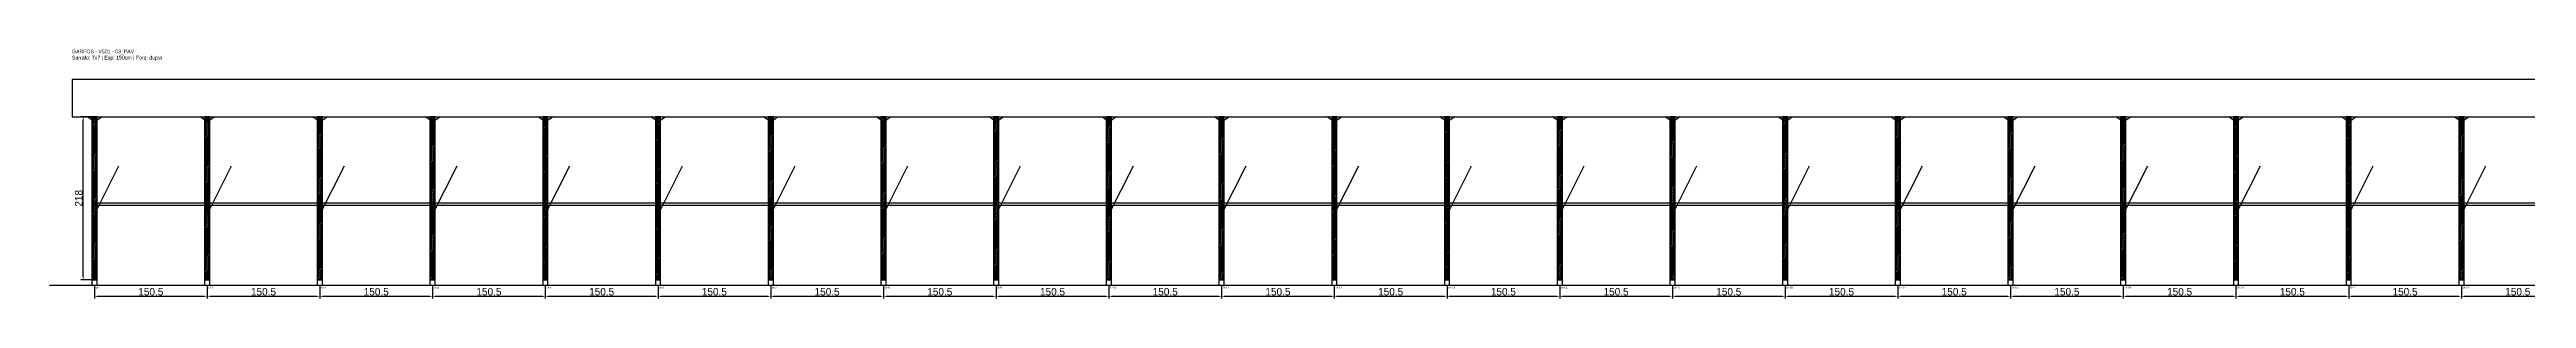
# Model space of a CAD drawing. Header units: metres. Extents: x -30 to 6714, y -25 to 308.
# Drawn here: x -30 to 3278, y -25 to 308 of the extents above; entities that cross this region are included whole.
import ezdxf

# ---------------------------------------------------------------- set-up
doc = ezdxf.new("R2010")
doc.units = ezdxf.units.M
for name, color, linetype in [('BARRA_ANCORAGEM', 1, 'Continuous'), ('COTA', 241, 'Continuous'), ('GARFOS OK', 3, 'Continuous'), ('NOME DA VIGA', 6, 'Continuous'), ('SARR_7x7', 40, 'Continuous'), ('TIRAS REESCORAMENTO', 252, 'Continuous'), ('VIGAS', 3, 'Continuous')]:
    doc.layers.add(name, color=color, linetype=linetype)
doc.dimstyles.new('EZ DXF', dxfattribs={"dimtxt": 10, "dimasz": 3.5, "dimexe": 3, "dimexo": 1.5, "dimgap": 1, "dimtad": 1, "dimdec": 1, "dimdsep": 46, "dimcen": 2.5, "dimazin": 3, "dimtfac": 1, "dimtmove": 0, "dimatfit": 3})

msp = doc.modelspace()

# ---------------------------------------------------------------- hatches: boundary and pattern name
at = {"layer": 'COTA'}
h = msp.add_hatch(dxfattribs=at)
h.set_pattern_fill('ANSI31', scale=0.5)
h.paths.add_polyline_path([(26.5, 0), (33.5, 0), (33.5, 218), (26.5, 218)])
h = msp.add_hatch(dxfattribs=at)
h.set_pattern_fill('ANSI31', scale=0.5)
h.paths.add_polyline_path([(177.04, 0), (184.04, 0), (184.04, 218), (177.04, 218)])
h = msp.add_hatch(dxfattribs=at)
h.set_pattern_fill('ANSI31', scale=0.5)
h.paths.add_polyline_path([(327.58, 0), (334.58, 0), (334.58, 218), (327.58, 218)])
h = msp.add_hatch(dxfattribs=at)
h.set_pattern_fill('ANSI31', scale=0.5)
h.paths.add_polyline_path([(478.12, 0), (485.12, 0), (485.12, 218), (478.12, 218)])
h = msp.add_hatch(dxfattribs=at)
h.set_pattern_fill('ANSI31', scale=0.5)
h.paths.add_polyline_path([(628.65, 0), (635.65, 0), (635.65, 218), (628.65, 218)])
h = msp.add_hatch(dxfattribs=at)
h.set_pattern_fill('ANSI31', scale=0.5)
h.paths.add_polyline_path([(779.19, 0), (786.19, 0), (786.19, 218), (779.19, 218)])
h = msp.add_hatch(dxfattribs=at)
h.set_pattern_fill('ANSI31', scale=0.5)
h.paths.add_polyline_path([(929.73, 0), (936.73, 0), (936.73, 218), (929.73, 218)])
h = msp.add_hatch(dxfattribs=at)
h.set_pattern_fill('ANSI31', scale=0.5)
h.paths.add_polyline_path([(1080.27, 0), (1087.27, 0), (1087.27, 218), (1080.27, 218)])
h = msp.add_hatch(dxfattribs=at)
h.set_pattern_fill('ANSI31', scale=0.5)
h.paths.add_polyline_path([(1230.81, 0), (1237.81, 0), (1237.81, 218), (1230.81, 218)])
h = msp.add_hatch(dxfattribs=at)
h.set_pattern_fill('ANSI31', scale=0.5)
h.paths.add_polyline_path([(1381.35, 0), (1388.35, 0), (1388.35, 218), (1381.35, 218)])
h = msp.add_hatch(dxfattribs=at)
h.set_pattern_fill('ANSI31', scale=0.5)
h.paths.add_polyline_path([(1531.89, 0), (1538.89, 0), (1538.89, 218), (1531.89, 218)])
h = msp.add_hatch(dxfattribs=at)
h.set_pattern_fill('ANSI31', scale=0.5)
h.paths.add_polyline_path([(1682.42, 0), (1689.42, 0), (1689.42, 218), (1682.42, 218)])
h = msp.add_hatch(dxfattribs=at)
h.set_pattern_fill('ANSI31', scale=0.5)
h.paths.add_polyline_path([(1832.96, 0), (1839.96, 0), (1839.96, 218), (1832.96, 218)])
h = msp.add_hatch(dxfattribs=at)
h.set_pattern_fill('ANSI31', scale=0.5)
h.paths.add_polyline_path([(1983.5, 0), (1990.5, 0), (1990.5, 218), (1983.5, 218)])
h = msp.add_hatch(dxfattribs=at)
h.set_pattern_fill('ANSI31', scale=0.5)
h.paths.add_polyline_path([(2134.04, 0), (2141.04, 0), (2141.04, 218), (2134.04, 218)])
h = msp.add_hatch(dxfattribs=at)
h.set_pattern_fill('ANSI31', scale=0.5)
h.paths.add_polyline_path([(2284.58, 0), (2291.58, 0), (2291.58, 218), (2284.58, 218)])
h = msp.add_hatch(dxfattribs=at)
h.set_pattern_fill('ANSI31', scale=0.5)
h.paths.add_polyline_path([(2435.12, 0), (2442.12, 0), (2442.12, 218), (2435.12, 218)])
h = msp.add_hatch(dxfattribs=at)
h.set_pattern_fill('ANSI31', scale=0.5)
h.paths.add_polyline_path([(2585.66, 0), (2592.66, 0), (2592.66, 218), (2585.66, 218)])
h = msp.add_hatch(dxfattribs=at)
h.set_pattern_fill('ANSI31', scale=0.5)
h.paths.add_polyline_path([(2736.19, 0), (2743.19, 0), (2743.19, 218), (2736.19, 218)])
h = msp.add_hatch(dxfattribs=at)
h.set_pattern_fill('ANSI31', scale=0.5)
h.paths.add_polyline_path([(2886.73, 0), (2893.73, 0), (2893.73, 218), (2886.73, 218)])
h = msp.add_hatch(dxfattribs=at)
h.set_pattern_fill('ANSI31', scale=0.5)
h.paths.add_polyline_path([(3037.27, 0), (3044.27, 0), (3044.27, 218), (3037.27, 218)])
h = msp.add_hatch(dxfattribs=at)
h.set_pattern_fill('ANSI31', scale=0.5)
h.paths.add_polyline_path([(3187.81, 0), (3194.81, 0), (3194.81, 218), (3187.81, 218)])

# ---------------------------------------------------------------- linework, layer by layer
at = {"layer": 'BARRA_ANCORAGEM'}
for p, q in [((30, 87.2), (62.7, 152.6)), ((180.54, 87.2), (213.24, 152.6)), ((331.08, 87.2), (363.78, 152.6)), ((481.62, 87.2), (514.32, 152.6)), ((632.15, 87.2), (664.85, 152.6)), ((782.69, 87.2), (815.39, 152.6)), ((933.23, 87.2), (965.93, 152.6)), ((1083.77, 87.2), (1116.47, 152.6)), ((1234.31, 87.2), (1267.01, 152.6)), ((1384.85, 87.2), (1417.55, 152.6)), ((1535.39, 87.2), (1568.09, 152.6)), ((1685.92, 87.2), (1718.62, 152.6)), ((1836.46, 87.2), (1869.16, 152.6)), ((1987, 87.2), (2019.7, 152.6)), ((2137.54, 87.2), (2170.24, 152.6)), ((2288.08, 87.2), (2320.78, 152.6)), ((2438.62, 87.2), (2471.32, 152.6)), ((2589.16, 87.2), (2621.86, 152.6)), ((2739.69, 87.2), (2772.39, 152.6)), ((2890.23, 87.2), (2922.93, 152.6)), ((3040.77, 87.2), (3073.47, 152.6)), ((3191.31, 87.2), (3224.01, 152.6))]:
    msp.add_line(p, q, dxfattribs=at)
at = {"layer": 'GARFOS OK'}
for p, q in [((30, 211), (20.5, 218)), ((20.5, 218), (39.5, 218)), ((30, 211), (39.5, 218)), ((180.54, 211), (171.04, 218)), ((171.04, 218), (190.04, 218)), ((180.54, 211), (190.04, 218)), ((331.08, 211), (321.58, 218)), ((321.58, 218), (340.58, 218)), ((331.08, 211), (340.58, 218)), ((481.62, 211), (472.12, 218)), ((472.12, 218), (491.12, 218)), ((481.62, 211), (491.12, 218)), ((632.15, 211), (622.65, 218)), ((622.65, 218), (641.65, 218)), ((632.15, 211), (641.65, 218)), ((782.69, 211), (773.19, 218)), ((773.19, 218), (792.19, 218)), ((782.69, 211), (792.19, 218)), ((933.23, 211), (923.73, 218)), ((923.73, 218), (942.73, 218)), ((933.23, 211), (942.73, 218)), ((1083.77, 211), (1074.27, 218)), ((1074.27, 218), (1093.27, 218)), ((1083.77, 211), (1093.27, 218)), ((1234.31, 211), (1224.81, 218)), ((1224.81, 218), (1243.81, 218)), ((1234.31, 211), (1243.81, 218)), ((1384.85, 211), (1375.35, 218)), ((1375.35, 218), (1394.35, 218)), ((1384.85, 211), (1394.35, 218)), ((1535.39, 211), (1525.89, 218)), ((1525.89, 218), (1544.89, 218)), ((1535.39, 211), (1544.89, 218)), ((1685.92, 211), (1676.42, 218)), ((1676.42, 218), (1695.42, 218)), ((1685.92, 211), (1695.42, 218)), ((1836.46, 211), (1826.96, 218)), ((1826.96, 218), (1845.96, 218)), ((1836.46, 211), (1845.96, 218)), ((1987, 211), (1977.5, 218)), ((1977.5, 218), (1996.5, 218)), ((1987, 211), (1996.5, 218)), ((2137.54, 211), (2128.04, 218)), ((2128.04, 218), (2147.04, 218)), ((2137.54, 211), (2147.04, 218)), ((2288.08, 211), (2278.58, 218)), ((2278.58, 218), (2297.58, 218)), ((2288.08, 211), (2297.58, 218)), ((2438.62, 211), (2429.12, 218)), ((2429.12, 218), (2448.12, 218)), ((2438.62, 211), (2448.12, 218)), ((2589.16, 211), (2579.66, 218)), ((2579.66, 218), (2598.66, 218)), ((2589.16, 211), (2598.66, 218)), ((2739.69, 211), (2730.19, 218)), ((2730.19, 218), (2749.19, 218)), ((2739.69, 211), (2749.19, 218)), ((2890.23, 211), (2880.73, 218)), ((2880.73, 218), (2899.73, 218)), ((2890.23, 211), (2899.73, 218)), ((3040.77, 211), (3031.27, 218)), ((3031.27, 218), (3050.27, 218)), ((3040.77, 211), (3050.27, 218)), ((3191.31, 211), (3181.81, 218)), ((3181.81, 218), (3200.81, 218)), ((3191.31, 211), (3200.81, 218))]:
    msp.add_line(p, q, dxfattribs=at)
at = {"layer": 'GARFOS OK', "linetype": 'CONTINUOUS'}
msp.add_line((-30, -7), (6713.7, -7), dxfattribs=at)
at = {"layer": 'GARFOS OK'}
for points in [[(26.5, 0), (33.5, 0), (33.5, 218), (26.5, 218), (26.5, 0)], [(177.04, 0), (184.04, 0), (184.04, 218), (177.04, 218), (177.04, 0)], [(327.58, 0), (334.58, 0), (334.58, 218), (327.58, 218), (327.58, 0)], [(478.12, 0), (485.12, 0), (485.12, 218), (478.12, 218), (478.12, 0)], [(628.65, 0), (635.65, 0), (635.65, 218), (628.65, 218), (628.65, 0)], [(779.19, 0), (786.19, 0), (786.19, 218), (779.19, 218), (779.19, 0)], [(929.73, 0), (936.73, 0), (936.73, 218), (929.73, 218), (929.73, 0)], [(1080.27, 0), (1087.27, 0), (1087.27, 218), (1080.27, 218), (1080.27, 0)], [(1230.81, 0), (1237.81, 0), (1237.81, 218), (1230.81, 218), (1230.81, 0)], [(1381.35, 0), (1388.35, 0), (1388.35, 218), (1381.35, 218), (1381.35, 0)], [(1531.89, 0), (1538.89, 0), (1538.89, 218), (1531.89, 218), (1531.89, 0)], [(1682.42, 0), (1689.42, 0), (1689.42, 218), (1682.42, 218), (1682.42, 0)], [(1832.96, 0), (1839.96, 0), (1839.96, 218), (1832.96, 218), (1832.96, 0)], [(1983.5, 0), (1990.5, 0), (1990.5, 218), (1983.5, 218), (1983.5, 0)], [(2134.04, 0), (2141.04, 0), (2141.04, 218), (2134.04, 218), (2134.04, 0)], [(2284.58, 0), (2291.58, 0), (2291.58, 218), (2284.58, 218), (2284.58, 0)], [(2435.12, 0), (2442.12, 0), (2442.12, 218), (2435.12, 218), (2435.12, 0)], [(2585.66, 0), (2592.66, 0), (2592.66, 218), (2585.66, 218), (2585.66, 0)], [(2736.19, 0), (2743.19, 0), (2743.19, 218), (2736.19, 218), (2736.19, 0)], [(2886.73, 0), (2893.73, 0), (2893.73, 218), (2886.73, 218), (2886.73, 0)], [(3037.27, 0), (3044.27, 0), (3044.27, 218), (3037.27, 218), (3037.27, 0)], [(3187.81, 0), (3194.81, 0), (3194.81, 218), (3187.81, 218), (3187.81, 0)]]:
    msp.add_lwpolyline(points, dxfattribs=at)
at = {"layer": 'SARR_7x7'}
for points in [[(26.5, -7), (33.5, -7), (33.5, 0), (26.5, 0), (26.5, -7)], [(177.04, -7), (184.04, -7), (184.04, 0), (177.04, 0), (177.04, -7)], [(327.58, -7), (334.58, -7), (334.58, 0), (327.58, 0), (327.58, -7)], [(478.12, -7), (485.12, -7), (485.12, 0), (478.12, 0), (478.12, -7)], [(628.65, -7), (635.65, -7), (635.65, 0), (628.65, 0), (628.65, -7)], [(779.19, -7), (786.19, -7), (786.19, 0), (779.19, 0), (779.19, -7)], [(929.73, -7), (936.73, -7), (936.73, 0), (929.73, 0), (929.73, -7)], [(1080.27, -7), (1087.27, -7), (1087.27, 0), (1080.27, 0), (1080.27, -7)], [(1230.81, -7), (1237.81, -7), (1237.81, 0), (1230.81, 0), (1230.81, -7)], [(1381.35, -7), (1388.35, -7), (1388.35, 0), (1381.35, 0), (1381.35, -7)], [(1531.89, -7), (1538.89, -7), (1538.89, 0), (1531.89, 0), (1531.89, -7)], [(1682.42, -7), (1689.42, -7), (1689.42, 0), (1682.42, 0), (1682.42, -7)], [(1832.96, -7), (1839.96, -7), (1839.96, 0), (1832.96, 0), (1832.96, -7)], [(1983.5, -7), (1990.5, -7), (1990.5, 0), (1983.5, 0), (1983.5, -7)], [(2134.04, -7), (2141.04, -7), (2141.04, 0), (2134.04, 0), (2134.04, -7)], [(2284.58, -7), (2291.58, -7), (2291.58, 0), (2284.58, 0), (2284.58, -7)], [(2435.12, -7), (2442.12, -7), (2442.12, 0), (2435.12, 0), (2435.12, -7)], [(2585.66, -7), (2592.66, -7), (2592.66, 0), (2585.66, 0), (2585.66, -7)], [(2736.19, -7), (2743.19, -7), (2743.19, 0), (2736.19, 0), (2736.19, -7)], [(2886.73, -7), (2893.73, -7), (2893.73, 0), (2886.73, 0), (2886.73, -7)], [(3037.27, -7), (3044.27, -7), (3044.27, 0), (3037.27, 0), (3037.27, -7)], [(3187.81, -7), (3194.81, -7), (3194.81, 0), (3187.81, 0), (3187.81, -7)]]:
    msp.add_lwpolyline(points, dxfattribs=at)
at = {"layer": 'TIRAS REESCORAMENTO'}
for points in [[(30, 100), (180.54, 100), (180.54, 102.5), (30, 102.5), (30, 100)], [(180.54, 100), (331.08, 100), (331.08, 102.5), (180.54, 102.5), (180.54, 100)], [(331.08, 100), (481.62, 100), (481.62, 102.5), (331.08, 102.5), (331.08, 100)], [(481.62, 100), (632.15, 100), (632.15, 102.5), (481.62, 102.5), (481.62, 100)], [(632.15, 100), (782.69, 100), (782.69, 102.5), (632.15, 102.5), (632.15, 100)], [(782.69, 100), (933.23, 100), (933.23, 102.5), (782.69, 102.5), (782.69, 100)], [(933.23, 100), (1083.77, 100), (1083.77, 102.5), (933.23, 102.5), (933.23, 100)], [(1083.77, 100), (1234.31, 100), (1234.31, 102.5), (1083.77, 102.5), (1083.77, 100)], [(1234.31, 100), (1384.85, 100), (1384.85, 102.5), (1234.31, 102.5), (1234.31, 100)], [(1384.85, 100), (1535.39, 100), (1535.39, 102.5), (1384.85, 102.5), (1384.85, 100)], [(1535.39, 100), (1685.92, 100), (1685.92, 102.5), (1535.39, 102.5), (1535.39, 100)], [(1685.92, 100), (1836.46, 100), (1836.46, 102.5), (1685.92, 102.5), (1685.92, 100)], [(1836.46, 100), (1987, 100), (1987, 102.5), (1836.46, 102.5), (1836.46, 100)], [(1987, 100), (2137.54, 100), (2137.54, 102.5), (1987, 102.5), (1987, 100)], [(2137.54, 100), (2288.08, 100), (2288.08, 102.5), (2137.54, 102.5), (2137.54, 100)], [(2288.08, 100), (2438.62, 100), (2438.62, 102.5), (2288.08, 102.5), (2288.08, 100)], [(2438.62, 100), (2589.16, 100), (2589.16, 102.5), (2438.62, 102.5), (2438.62, 100)], [(2589.16, 100), (2739.69, 100), (2739.69, 102.5), (2589.16, 102.5), (2589.16, 100)], [(2739.69, 100), (2890.23, 100), (2890.23, 102.5), (2739.69, 102.5), (2739.69, 100)], [(2890.23, 100), (3040.77, 100), (3040.77, 102.5), (2890.23, 102.5), (2890.23, 100)], [(3040.77, 100), (3191.31, 100), (3191.31, 102.5), (3040.77, 102.5), (3040.77, 100)], [(3191.31, 100), (3341.85, 100), (3341.85, 102.5), (3191.31, 102.5), (3191.31, 100)]]:
    msp.add_lwpolyline(points, dxfattribs=at)
at = {"layer": 'VIGAS'}
msp.add_lwpolyline([(0, 218), (6683.7, 218), (6683.7, 268), (0, 268), (0, 218)], dxfattribs=at)

# ---------------------------------------------------------------- texts
at = {"layer": 'NOME DA VIGA'}
for s, p in [('GF1', (30, -12)), ('GF2', (180.54, -12)), ('GF3', (331.08, -12)), ('GF4', (481.62, -12)), ('GF5', (632.15, -12)), ('GF6', (782.69, -12)), ('GF7', (933.23, -12)), ('GF8', (1083.77, -12)), ('GF9', (1234.31, -12)), ('GF10', (1384.85, -12)), ('GF11', (1535.39, -12)), ('GF12', (1685.92, -12)), ('GF13', (1836.46, -12)), ('GF14', (1987, -12)), ('GF15', (2137.54, -12)), ('GF16', (2288.08, -12)), ('GF17', (2438.62, -12)), ('GF18', (2589.16, -12)), ('GF19', (2739.69, -12)), ('GF20', (2890.23, -12)), ('GF21', (3040.77, -12)), ('GF22', (3191.31, -12))]:
    msp.add_text(s, height=3, dxfattribs=at).set_placement(p)
at = {"layer": 'NOME DA VIGA', "insert": (0, 293), "char_height": 5, "attachment_point": 7}
msp.add_mtext('GARFOS - V501 - 03_PAV\\PSarrafo: 7x7 | Esp: 150cm | Forq: dupla', dxfattribs=at)

# ---------------------------------------------------------------- dimensions: what is measured, and where the dimension line sits
at = {"layer": 'COTA'}
msp.add_linear_dim(base=(15, 0), p1=(30, 0), p2=(30, 218), angle=90, dimstyle='EZ DXF', dxfattribs=at).render()
for base, p1, p2 in [((30, -22), (30, -7), (180.54, -7)), ((180.54, -22), (180.54, -7), (331.08, -7)), ((331.08, -22), (331.08, -7), (481.62, -7)), ((481.62, -22), (481.62, -7), (632.15, -7)), ((632.15, -22), (632.15, -7), (782.69, -7)), ((782.69, -22), (782.69, -7), (933.23, -7)), ((933.23, -22), (933.23, -7), (1083.77, -7)), ((1083.77, -22), (1083.77, -7), (1234.31, -7)), ((1234.31, -22), (1234.31, -7), (1384.85, -7)), ((1384.85, -22), (1384.85, -7), (1535.39, -7)), ((1535.39, -22), (1535.39, -7), (1685.92, -7)), ((1685.92, -22), (1685.92, -7), (1836.46, -7)), ((1836.46, -22), (1836.46, -7), (1987, -7)), ((1987, -22), (1987, -7), (2137.54, -7)), ((2137.54, -22), (2137.54, -7), (2288.08, -7)), ((2288.08, -22), (2288.08, -7), (2438.62, -7)), ((2438.62, -22), (2438.62, -7), (2589.16, -7)), ((2589.16, -22), (2589.16, -7), (2739.69, -7)), ((2739.69, -22), (2739.69, -7), (2890.23, -7)), ((2890.23, -22), (2890.23, -7), (3040.77, -7)), ((3040.77, -22), (3040.77, -7), (3191.31, -7)), ((3191.31, -22), (3191.31, -7), (3341.85, -7))]:
    msp.add_linear_dim(base=base, p1=p1, p2=p2, dimstyle='EZ DXF', dxfattribs=at).render()

doc.saveas('drawing.dxf')
